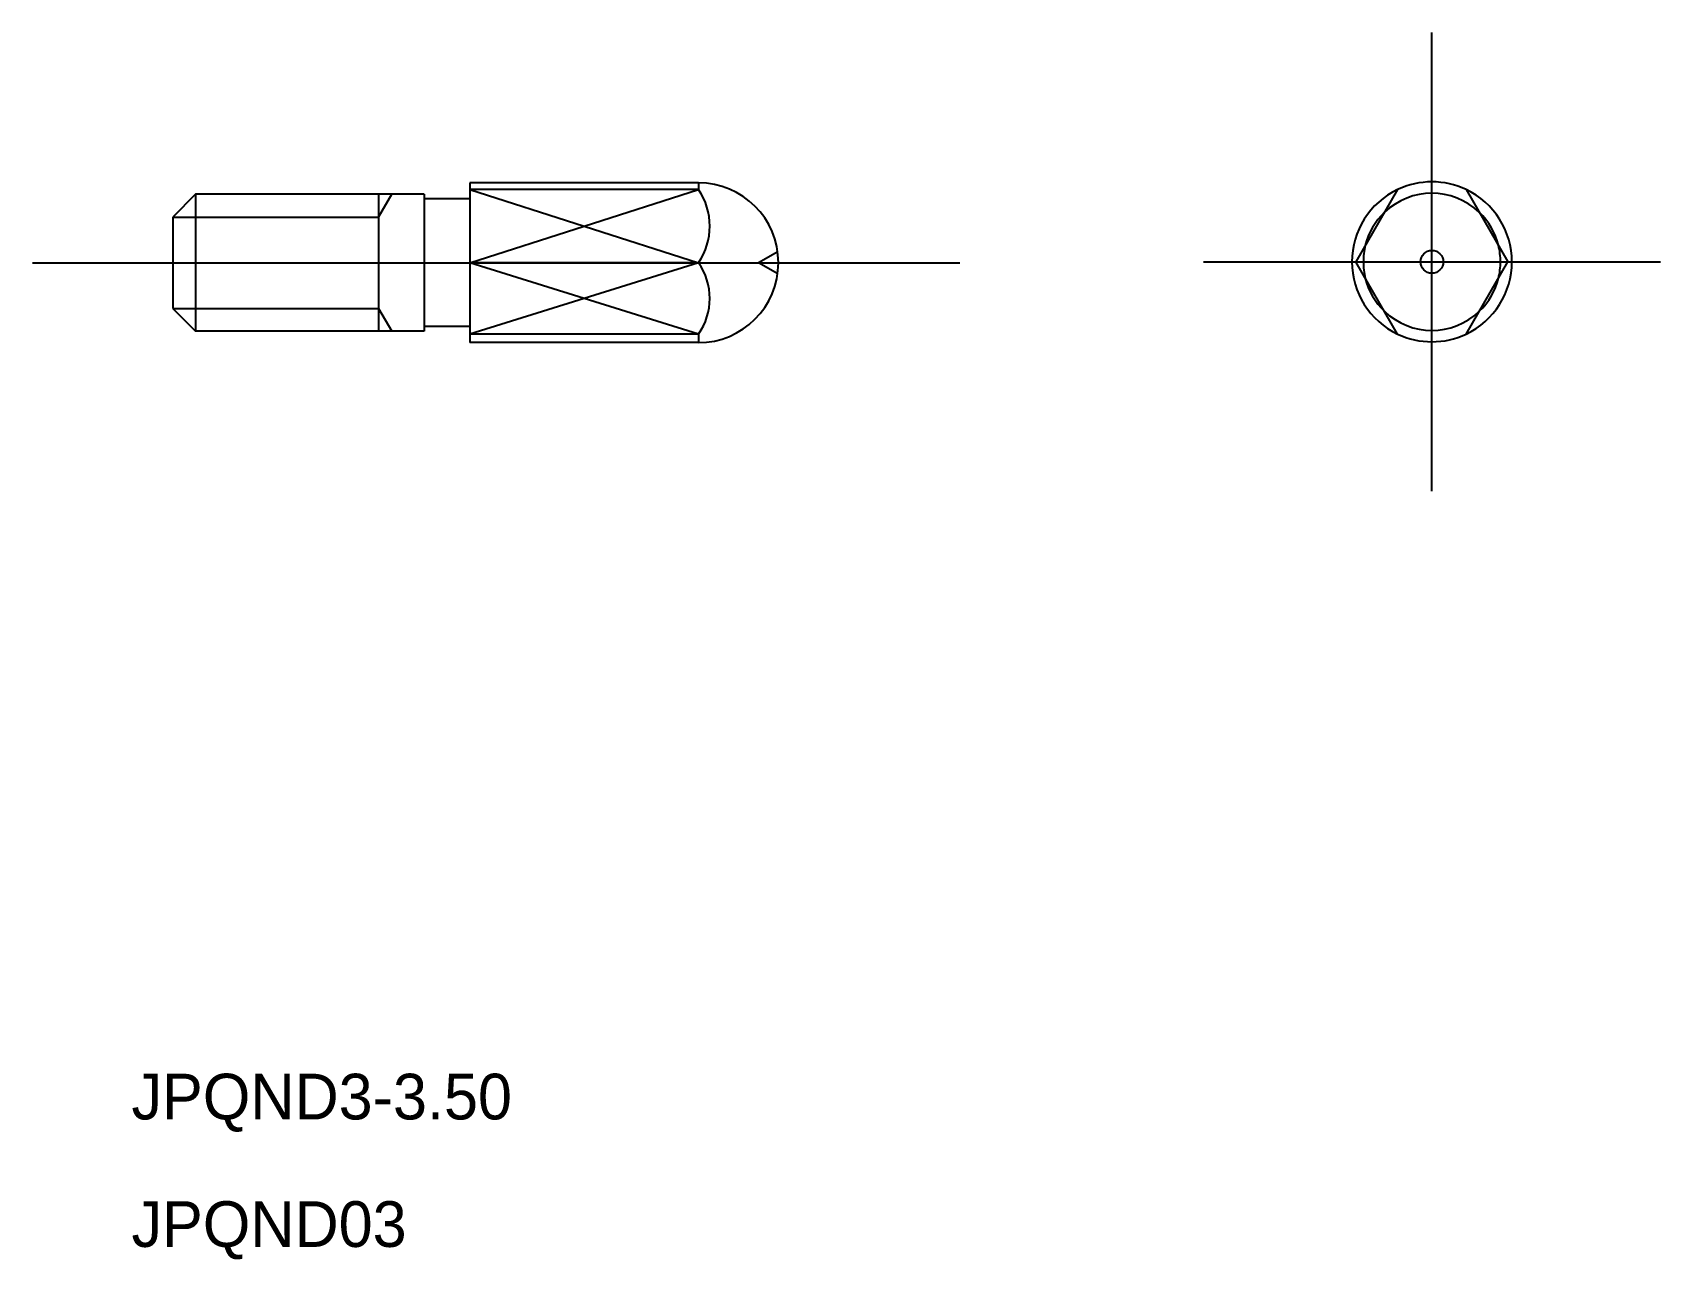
# Model space of a CAD drawing. Extents: x 554.5 to 590.1, y 570.8 to 597.7.
import ezdxf

# ---------------------------------------------------------------- set-up
doc = ezdxf.new("R2010")
doc.units = 0
for name, pattern in [('CENTER', [50.8, 31.75, -6.35, 6.35, -6.35]), ('DASHED', [19.05, 12.7, -6.35]), ('PHANTOM', [63.5, 31.75, -6.35, 6.35, -6.35, 6.35, -6.35])]:
    doc.linetypes.add(name, pattern=pattern)
doc.layers.get('0').update_dxf_attribs({"linetype": 'CONTINUOUS'})
doc.layers.add('CENTER', color=1, linetype='CENTER')

msp = doc.modelspace()

# ---------------------------------------------------------------- linework, layer by layer
at = {"color": 7, "linetype": 'CONTINUOUS'}
for p, q in [((564.025, 594.416), (564.025, 590.916)), ((569.025, 594.416), (564.025, 594.416)), ((569.025, 594.416), (569.025, 594.266)), ((558.025, 594.166), (557.525, 593.666)), ((563.025, 594.166), (558.025, 594.166)), ((558.025, 594.166), (558.025, 591.166)), ((562.025, 594.166), (562.025, 591.166)), ((563.025, 594.166), (563.025, 591.166)), ((564.025, 594.066), (563.025, 594.066)), ((569.025, 594.266), (564.025, 594.266)), ((584.322, 594.266), (583.409, 592.685)), ((585.822, 594.266), (586.735, 592.685)), ((557.525, 593.666), (557.525, 591.666)), ((569.025, 592.666), (564.025, 592.666)), ((584.322, 591.104), (583.409, 592.685)), ((585.822, 591.104), (586.735, 592.685)), ((557.525, 591.666), (558.025, 591.166)), ((564.025, 591.266), (563.025, 591.266)), ((563.025, 591.166), (558.025, 591.166)), ((569.025, 591.104), (564.025, 591.104)), ((569.025, 590.916), (564.025, 590.916)), ((569.025, 591.104), (569.025, 590.916))]:
    msp.add_line(p, q, dxfattribs=at)
at = {"color": 3, "linetype": 'CONTINUOUS'}
for p, q in [((562.025, 593.666), (562.314, 594.166)), ((564.025, 592.666), (569.025, 594.266)), ((564.025, 594.266), (569.025, 592.666)), ((557.525, 593.666), (562.025, 593.666)), ((569.025, 591.104), (564.025, 592.666)), ((569.025, 592.666), (564.025, 591.104)), ((557.525, 591.666), (562.025, 591.666)), ((562.025, 591.666), (562.314, 591.166))]:
    msp.add_line(p, q, dxfattribs=at)
at = {"color": 3, "linetype": 'DASHED'}
for p in [(570.759, 592.906), (570.759, 592.425)]:
    msp.add_line(p, (570.342, 592.666), dxfattribs=at)
at = {"color": 7, "linetype": 'CONTINUOUS'}
msp.add_circle((585.072, 592.685), 0.25, dxfattribs=at)
for centre, radius, start, end in [((569.025, 592.666), 1.75, 270, 90), ((585.072, 592.685), 1.75, 64.6231, 115.3769), ((567.87, 593.466), 1.405, 325.2969, 34.7031), ((585.072, 592.685), 1.5, 133.7519, 166.2481), ((585.072, 592.685), 1.5, 13.7519, 46.2481), ((567.931, 591.885), 1.344, 324.4826, 35.5174), ((585.072, 592.685), 1.5, 193.7519, 226.2481), ((585.072, 592.685), 1.5, 313.7519, 346.2481), ((585.072, 592.685), 1.75, 244.6231, 295.3769)]:
    msp.add_arc(centre, radius, start, end, dxfattribs=at)
at = {"color": 3, "linetype": 'PHANTOM'}
for start, end in [(115.3769, 244.6231), (295.3769, 64.6231)]:
    msp.add_arc((585.072, 592.685), 1.75, start, end, dxfattribs=at)
at = {"color": 3, "linetype": 'DASHED'}
for start, end in [(46.2481, 133.7519), (166.2481, 193.7519), (346.2481, 13.7519), (226.2481, 313.7519)]:
    msp.add_arc((585.072, 592.685), 1.5, start, end, dxfattribs=at)
at = {"layer": 'CENTER', "color": 1, "linetype": 'CONTINUOUS'}
msp.add_line((585.072, 587.666), (585.072, 597.704), dxfattribs=at)
at = {"layer": 'CENTER', "color": 1, "linetype": 'CENTER'}
for p, q in [((554.457, 592.666), (574.741, 592.666)), ((580.072, 592.685), (590.072, 592.685))]:
    msp.add_line(p, q, dxfattribs=at)

# ---------------------------------------------------------------- texts
at = {"color": 7, "linetype": 'CONTINUOUS'}
for s, p in [('JPQND3-3.50', (556.622, 573.913)), ('JPQND03', (556.622, 571.122))]:
    msp.add_text(s, height=1, dxfattribs=at).set_placement(p)

doc.saveas('drawing.dxf')
